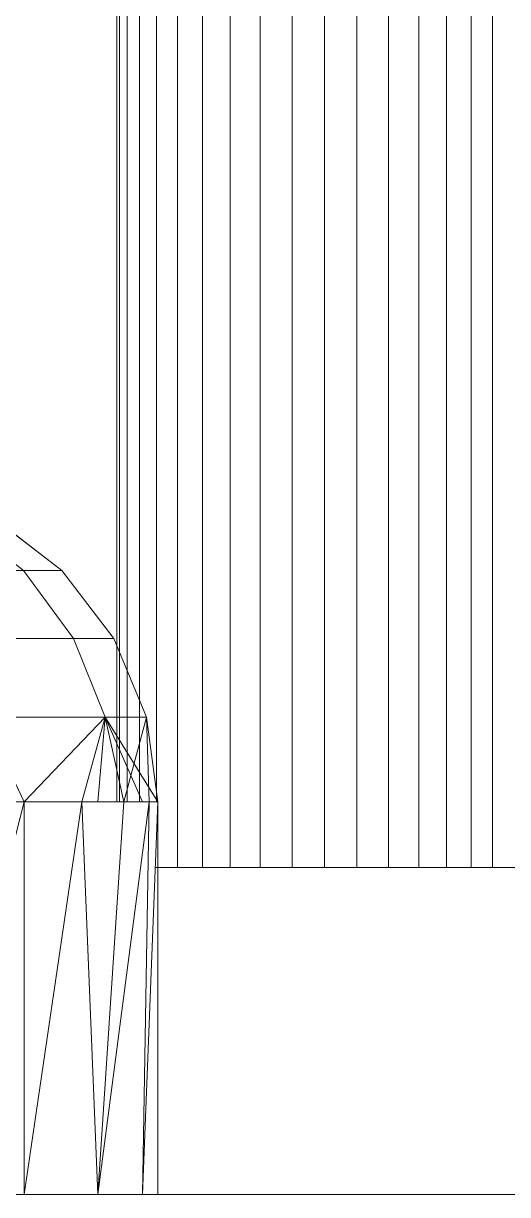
# Model space of a CAD drawing. Header units: centimetres. Extents: x -13467 to 3766, y -437 to 1921.
# Drawn here: x -7904.675 to -7903.194, y 94.029 to 97.609 of the extents above; entities that cross this region are included whole.
import ezdxf

# ---------------------------------------------------------------- set-up
doc = ezdxf.new("R2010")
doc.units = ezdxf.units.CM
doc.layers.add('M-EQPM', color=7, linetype='Continuous', lineweight=9)

# ---------------------------------------------------------------- blocks, each defined once
blk = doc.blocks.new('EQ-02-004 - EQ-02-004_dwg_Agrupar_791-V42-Sección 1-1')
at = {"layer": 'M-EQPM', "color": 136, "true_color": 0x007f7f}
for p, q in [((-7904.5573, 95.9365), (-7904.7644, 96.0954)), ((-7904.6751, 95.9365), (-7904.5573, 95.9365)), ((-7904.5573, 95.9365), (-7904.6751, 95.9365)), ((-7904.3984, 95.7294), (-7904.5573, 95.9365)), ((-7904.5216, 95.7294), (-7904.3984, 95.7294)), ((-7904.3984, 95.7294), (-7904.5216, 95.7294)), ((-7904.5216, 95.7294), (-7904.3984, 95.7294)), ((-7904.3984, 95.7294), (-7904.5216, 95.7294))]:
    blk.add_line(p, q, dxfattribs=at)
at = {"layer": 'M-EQPM', "color": 136, "true_color": 0x007f7f, "flags": 128}
for points in [[(-7904.6751, 95.9365), (-7904.5573, 95.9365), (-7904.7644, 96.0954), (-7904.8241, 96.0954)], [(-7904.8241, 96.0954), (-7904.7644, 96.0954), (-7904.5573, 95.9365), (-7904.6751, 95.9365)], [(-7904.6751, 95.9365), (-7904.5573, 95.9365), (-7904.3984, 95.7294), (-7904.5216, 95.7294)], [(-7904.6751, 95.9365), (-7904.5573, 95.9365), (-7904.3984, 95.7294), (-7904.5216, 95.7294)]]:
    blk.add_lwpolyline(points, dxfattribs=at)
blk = doc.blocks.new('EQ-02-004 - EQ-02-004_dwg_Agrupar_772-V44-Sección 1-1')
at = {"layer": 'M-EQPM', "color": 136, "true_color": 0x007f7f}
for p, q in [((-7904.3894, 105.0294), (-7904.3894, 95.2294)), ((-7904.3894, 95.2294), (-7904.3894, 105.0294)), ((-7904.3894, 95.2294), (-7904.3894, 105.0294)), ((-7904.3816, 105.0294), (-7904.3816, 95.2294)), ((-7904.3583, 105.0294), (-7904.3583, 95.2294)), ((-7904.3583, 105.0294), (-7904.3583, 95.2294)), ((-7904.3583, 105.0294), (-7904.3583, 95.2294)), ((-7904.3202, 105.0294), (-7904.3202, 95.2294)), ((-7904.3202, 95.2294), (-7904.3202, 105.0294)), ((-7904.3202, 95.2294), (-7904.3202, 105.0294)), ((-7904.2681, 105.0294), (-7904.2681, 95.2294)), ((-7904.2034, 105.0294), (-7904.2034, 95.0294)), ((-7904.1276, 105.0294), (-7904.1276, 95.0294)), ((-7904.0427, 105.0294), (-7904.0427, 95.0294)), ((-7903.9506, 105.0294), (-7903.9506, 95.0294)), ((-7903.9506, 105.0294), (-7903.9506, 95.0294)), ((-7903.9506, 105.0294), (-7903.9506, 95.0294)), ((-7903.8537, 105.0294), (-7903.8537, 95.0294)), ((-7903.8537, 95.0294), (-7903.8537, 105.0294)), ((-7903.8537, 95.0294), (-7903.8537, 105.0294)), ((-7903.7544, 105.0294), (-7903.7544, 95.0294)), ((-7903.7544, 105.0294), (-7903.7544, 95.0294)), ((-7903.7544, 105.0294), (-7903.7544, 95.0294)), ((-7903.6551, 105.0294), (-7903.6551, 95.0294)), ((-7903.6551, 95.0294), (-7903.6551, 105.0294)), ((-7903.6551, 105.0294), (-7903.6551, 95.0294)), ((-7903.5582, 105.0294), (-7903.5582, 95.0294)), ((-7903.5582, 95.0294), (-7903.5582, 105.0294)), ((-7903.5582, 95.0294), (-7903.5582, 105.0294)), ((-7903.4661, 105.0294), (-7903.4661, 95.0294)), ((-7903.4661, 105.0294), (-7903.4661, 95.0294)), ((-7903.4661, 105.0294), (-7903.4661, 95.0294)), ((-7903.3812, 105.0294), (-7903.3812, 95.0294)), ((-7903.3054, 105.0294), (-7903.3054, 95.0294)), ((-7903.3054, 95.0294), (-7903.3054, 105.0294)), ((-7903.3054, 95.0294), (-7903.3054, 105.0294)), ((-7903.2407, 105.0294), (-7903.2407, 95.0294)), ((-7898.7544, 95.0294), (-7904.2721, 95.0294)), ((-7898.7544, 95.0294), (-7904.2721, 95.0294)), ((-7904.2644, 94.0294), (-7898.7544, 94.0294)), ((-7904.2644, 94.0294), (-7898.7544, 94.0294)), ((-7904.2644, 94.0294), (-7898.7544, 94.0294))]:
    blk.add_line(p, q, dxfattribs=at)
at = {"layer": 'M-EQPM', "color": 136, "true_color": 0x007f7f, "flags": 128}
for points in [[(-7904.3816, 95.2294), (-7904.3816, 105.0294)], [(-7904.2681, 95.2294), (-7904.2681, 105.0294)], [(-7904.2034, 95.0294), (-7904.2034, 105.0294)], [(-7904.1276, 95.0294), (-7904.1276, 105.0294)], [(-7904.0427, 95.0294), (-7904.0427, 105.0294)], [(-7903.3812, 95.0294), (-7903.3812, 105.0294)], [(-7903.2407, 95.0294), (-7903.2407, 105.0294)]]:
    blk.add_lwpolyline(points, close=True, dxfattribs=at)
blk.add_lwpolyline([(-7898.7544, 94.0294), (-7898.7544, 95.0294), (-7904.2721, 95.0294)], dxfattribs=at)
blk = doc.blocks.new('EQ-02-004 - EQ-02-004_dwg_Agrupar_896-V45-Sección 1-1')
at = {"layer": 'M-EQPM', "color": 136, "true_color": 0x007f7f}
for p, q in [((-7904.6751, 95.9365), (-7904.8751, 96.0954)), ((-7904.5573, 95.9365), (-7904.7644, 96.0954)), ((-7905.0205, 95.9365), (-7904.6751, 95.9365)), ((-7904.5216, 95.7294), (-7904.6751, 95.9365)), ((-7904.6751, 95.9365), (-7904.5573, 95.9365)), ((-7904.5573, 95.9365), (-7904.6751, 95.9365)), ((-7904.3984, 95.7294), (-7904.5573, 95.9365)), ((-7904.8241, 95.7294), (-7904.5216, 95.7294)), ((-7904.5216, 95.7294), (-7904.3984, 95.7294)), ((-7904.3984, 95.7294), (-7904.5216, 95.7294)), ((-7904.4251, 95.4882), (-7904.5216, 95.7294)), ((-7904.2985, 95.4882), (-7904.3984, 95.7294)), ((-7904.7963, 95.4882), (-7904.6731, 95.2294)), ((-7904.7963, 95.4882), (-7904.4251, 95.4882)), ((-7904.7963, 95.4882), (-7904.6731, 95.2294)), ((-7904.6731, 95.2294), (-7904.4251, 95.4882)), ((-7904.4251, 95.4882), (-7904.4962, 95.2294)), ((-7904.4479, 95.2294), (-7904.4251, 95.4882)), ((-7904.4479, 95.2294), (-7904.4251, 95.4882)), ((-7904.4479, 95.2294), (-7904.4251, 95.4882)), ((-7904.3106, 95.2294), (-7904.4251, 95.4882)), ((-7904.4251, 95.4882), (-7904.2644, 95.2294)), ((-7904.4251, 95.4882), (-7904.2985, 95.4882)), ((-7904.2985, 95.4882), (-7904.4251, 95.4882)), ((-7904.4251, 95.4882), (-7904.368, 95.2294)), ((-7904.368, 95.2294), (-7904.4251, 95.4882)), ((-7904.4251, 95.4882), (-7904.3106, 95.2294)), ((-7904.3106, 95.2294), (-7904.4251, 95.4882)), ((-7904.4251, 95.4882), (-7904.2644, 95.2294)), ((-7904.2985, 95.4882), (-7904.368, 95.2294)), ((-7904.2644, 95.2294), (-7904.2985, 95.4882)), ((-7904.2985, 95.4882), (-7904.2904, 95.2294)), ((-7904.6731, 95.2294), (-7904.9806, 94.0294)), ((-7904.8241, 95.2294), (-7904.6731, 95.2294)), ((-7904.8241, 95.2294), (-7904.6731, 95.2294)), ((-7904.6731, 95.2294), (-7904.4962, 95.2294)), ((-7904.6731, 95.2294), (-7904.6731, 94.0294)), ((-7904.4962, 95.2294), (-7904.6731, 94.0294)), ((-7904.4962, 95.2294), (-7904.368, 95.2294)), ((-7904.4962, 95.2294), (-7904.4479, 94.0294)), ((-7904.368, 95.2294), (-7904.4962, 95.2294)), ((-7904.368, 95.2294), (-7904.4479, 94.0294)), ((-7904.2904, 95.2294), (-7904.4479, 94.0294)), ((-7904.368, 95.2294), (-7904.2904, 95.2294)), ((-7904.2644, 95.2294), (-7904.3106, 94.0294)), ((-7904.2904, 95.2294), (-7904.3106, 94.0294)), ((-7904.2644, 95.2294), (-7904.2904, 95.2294)), ((-7904.2644, 95.2294), (-7904.2644, 94.0294)), ((-7904.2644, 94.0294), (-7904.2644, 95.2294)), ((-7904.6731, 94.0294), (-7904.9806, 94.0294)), ((-7904.4479, 94.0294), (-7904.6731, 94.0294)), ((-7904.3106, 94.0294), (-7904.4479, 94.0294)), ((-7904.3106, 94.0294), (-7904.4479, 94.0294)), ((-7904.3106, 94.0294), (-7904.2644, 94.0294)), ((-7904.2644, 94.0294), (-7904.3106, 94.0294))]:
    blk.add_line(p, q, dxfattribs=at)
at = {"layer": 'M-EQPM', "color": 136, "true_color": 0x007f7f, "flags": 128}
for points in [[(-7904.8241, 96.0954), (-7904.7644, 96.0954), (-7904.5573, 95.9365), (-7904.7644, 96.0954), (-7904.8241, 96.0954)], [(-7905.0205, 95.9365), (-7904.6751, 95.9365), (-7904.5216, 95.7294), (-7904.3984, 95.7294), (-7904.5216, 95.7294)], [(-7904.5216, 95.7294), (-7904.3984, 95.7294), (-7904.2985, 95.4882), (-7904.3984, 95.7294), (-7904.5216, 95.7294), (-7904.6751, 95.9365), (-7905.0205, 95.9365)], [(-7904.6751, 95.9365), (-7904.5573, 95.9365), (-7904.3984, 95.7294), (-7904.5573, 95.9365), (-7904.6751, 95.9365)], [(-7904.6751, 95.9365), (-7904.5573, 95.9365), (-7904.6751, 95.9365)], [(-7904.8828, 95.7294), (-7904.7963, 95.4882), (-7904.4251, 95.4882), (-7904.5216, 95.7294), (-7904.8241, 95.7294)], [(-7904.8241, 95.7294), (-7904.5216, 95.7294), (-7904.4251, 95.4882)], [(-7904.8241, 95.2294), (-7904.6731, 95.2294), (-7904.7963, 95.4882)], [(-7904.4962, 95.2294), (-7904.4251, 95.4882), (-7904.7963, 95.4882)], [(-7904.4962, 95.2294), (-7904.4251, 95.4882), (-7904.368, 95.2294)], [(-7904.4479, 94.0294), (-7904.2904, 95.2294), (-7904.4479, 94.0294), (-7904.368, 95.2294), (-7904.2904, 95.2294), (-7904.2644, 95.2294), (-7904.2985, 95.4882), (-7904.2904, 95.2294), (-7904.3106, 94.0294)], [(-7904.4251, 95.4882), (-7904.2985, 95.4882), (-7904.4251, 95.4882)], [(-7904.4251, 95.4882), (-7904.2985, 95.4882), (-7904.2904, 95.2294), (-7904.2644, 95.2294), (-7904.3106, 94.0294), (-7904.2644, 95.2294), (-7904.2644, 94.0294), (-7904.3106, 94.0294), (-7904.2644, 94.0294)], [(-7904.4251, 95.4882), (-7904.2985, 95.4882), (-7904.2644, 95.2294), (-7904.4251, 95.4882)], [(-7904.6731, 95.2294), (-7904.9806, 94.0294), (-7904.6731, 95.2294), (-7904.6731, 94.0294), (-7904.9806, 94.0294), (-7905.1629, 95.2294)], [(-7904.8964, 95.2294), (-7904.9806, 94.0294), (-7904.6731, 94.0294), (-7904.4479, 94.0294)], [(-7904.6731, 95.2294), (-7904.4962, 95.2294), (-7904.6731, 95.2294), (-7904.6731, 94.0294), (-7904.4962, 95.2294), (-7904.6731, 94.0294), (-7904.4479, 94.0294), (-7904.4962, 95.2294), (-7904.368, 95.2294)], [(-7904.368, 95.2294), (-7904.4479, 94.0294), (-7904.4962, 95.2294)], [(-7904.4479, 94.0294), (-7904.3106, 94.0294), (-7904.2904, 95.2294), (-7904.368, 95.2294)]]:
    blk.add_lwpolyline(points, dxfattribs=at)
for points in [[(-7904.6731, 95.2294), (-7904.4251, 95.4882)], [(-7904.368, 95.2294), (-7904.2985, 95.4882)]]:
    blk.add_lwpolyline(points, close=True, dxfattribs=at)
blk = doc.blocks.new('EQ-02-004 - EQ-02-004_dwg_Agrupar_893-V46-Sección 1-1')
at = {"layer": 'M-EQPM', "color": 136, "true_color": 0x007f7f}
for p, q in [((-7904.5573, 95.9365), (-7904.7644, 96.0954)), ((-7904.6751, 95.9365), (-7904.5573, 95.9365)), ((-7904.5573, 95.9365), (-7904.6751, 95.9365)), ((-7904.3984, 95.7294), (-7904.5573, 95.9365)), ((-7904.5216, 95.7294), (-7904.3984, 95.7294)), ((-7904.3984, 95.7294), (-7904.5216, 95.7294)), ((-7904.2985, 95.4882), (-7904.3984, 95.7294)), ((-7904.3106, 95.2294), (-7904.4251, 95.4882)), ((-7904.4251, 95.4882), (-7904.2644, 95.2294)), ((-7904.4251, 95.4882), (-7904.2985, 95.4882)), ((-7904.2985, 95.4882), (-7904.4251, 95.4882)), ((-7904.4251, 95.4882), (-7904.368, 95.2294)), ((-7904.4251, 95.4882), (-7904.368, 95.2294)), ((-7904.368, 95.2294), (-7904.4251, 95.4882)), ((-7904.4251, 95.4882), (-7904.3106, 95.2294)), ((-7904.3106, 95.2294), (-7904.4251, 95.4882)), ((-7904.4251, 95.4882), (-7904.2644, 95.2294)), ((-7904.2985, 95.4882), (-7904.368, 95.2294)), ((-7904.2644, 95.2294), (-7904.2985, 95.4882)), ((-7904.2985, 95.4882), (-7904.2904, 95.2294))]:
    blk.add_line(p, q, dxfattribs=at)
at = {"layer": 'M-EQPM', "color": 136, "true_color": 0x007f7f, "flags": 128}
for points in [[(-7904.8241, 96.0954), (-7904.7644, 96.0954), (-7904.5573, 95.9365), (-7904.7644, 96.0954), (-7904.8241, 96.0954)], [(-7904.6751, 95.9365), (-7904.5573, 95.9365), (-7904.3984, 95.7294), (-7904.5573, 95.9365), (-7904.6751, 95.9365)], [(-7904.6751, 95.9365), (-7904.5573, 95.9365), (-7904.6751, 95.9365)], [(-7904.5216, 95.7294), (-7904.3984, 95.7294), (-7904.5216, 95.7294)], [(-7904.5216, 95.7294), (-7904.3984, 95.7294), (-7904.2985, 95.4882), (-7904.3984, 95.7294), (-7904.5216, 95.7294)], [(-7904.4251, 95.4882), (-7904.2985, 95.4882), (-7904.4251, 95.4882)], [(-7904.4251, 95.4882), (-7904.2985, 95.4882), (-7904.2904, 95.2294)], [(-7904.4251, 95.4882), (-7904.2985, 95.4882), (-7904.2644, 95.2294), (-7904.4251, 95.4882)], [(-7904.2644, 95.2294), (-7904.2985, 95.4882), (-7904.2904, 95.2294)]]:
    blk.add_lwpolyline(points, dxfattribs=at)
blk.add_lwpolyline([(-7904.368, 95.2294), (-7904.2985, 95.4882)], close=True, dxfattribs=at)
blk = doc.blocks.new('EQ-02-004 - EQ-02-004_dwg_Agrupar_788-V47-Sección 1-1')
at = {"layer": 'M-EQPM', "color": 136, "true_color": 0x007f7f}
for p, q in [((-7904.5573, 95.9365), (-7904.7644, 96.0954)), ((-7904.6751, 95.9365), (-7904.5573, 95.9365)), ((-7904.5573, 95.9365), (-7904.6751, 95.9365)), ((-7904.3984, 95.7294), (-7904.5573, 95.9365)), ((-7904.5216, 95.7294), (-7904.3984, 95.7294)), ((-7904.3984, 95.7294), (-7904.5216, 95.7294)), ((-7904.5216, 95.7294), (-7904.3984, 95.7294)), ((-7904.3984, 95.7294), (-7904.5216, 95.7294))]:
    blk.add_line(p, q, dxfattribs=at)
at = {"layer": 'M-EQPM', "color": 136, "true_color": 0x007f7f, "flags": 128}
for points in [[(-7904.6751, 95.9365), (-7904.5573, 95.9365), (-7904.7644, 96.0954), (-7904.8241, 96.0954)], [(-7904.8241, 96.0954), (-7904.7644, 96.0954), (-7904.5573, 95.9365), (-7904.6751, 95.9365)], [(-7904.6751, 95.9365), (-7904.5573, 95.9365), (-7904.3984, 95.7294), (-7904.5216, 95.7294)], [(-7904.6751, 95.9365), (-7904.5573, 95.9365), (-7904.3984, 95.7294), (-7904.5216, 95.7294)]]:
    blk.add_lwpolyline(points, dxfattribs=at)
blk = doc.blocks.new('EQ-02-004 - EQ-02-004_dwg-1526208-Sección 1-1')
for name in ['EQ-02-004 - EQ-02-004_dwg_Agrupar_772-V44-Sección 1-1', 'EQ-02-004 - EQ-02-004_dwg_Agrupar_791-V42-Sección 1-1', 'EQ-02-004 - EQ-02-004_dwg_Agrupar_896-V45-Sección 1-1', 'EQ-02-004 - EQ-02-004_dwg_Agrupar_893-V46-Sección 1-1', 'EQ-02-004 - EQ-02-004_dwg_Agrupar_788-V47-Sección 1-1']:
    blk.add_blockref(name, (0, 0))
blk = doc.blocks.new('EQ-02-004 - EQ-02-004-1526283-Sección 1-1')
blk.add_blockref('EQ-02-004 - EQ-02-004_dwg-1526208-Sección 1-1', (0, 0))
blk = doc.blocks.new('PQ_RVR_MEP-01_ZZ_ZZ_MO_T_A_rvt-1-Sección 1-1')
at = {"layer": 'M-EQPM', "lineweight": 9}
blk.add_blockref('EQ-02-004 - EQ-02-004-1526283-Sección 1-1', (0, 0), dxfattribs=at)

msp = doc.modelspace()

# ---------------------------------------------------------------- block references
at = {"lineweight": 5}
msp.add_blockref('PQ_RVR_MEP-01_ZZ_ZZ_MO_T_A_rvt-1-Sección 1-1', (0, 0), dxfattribs=at)

doc.saveas('drawing.dxf')
